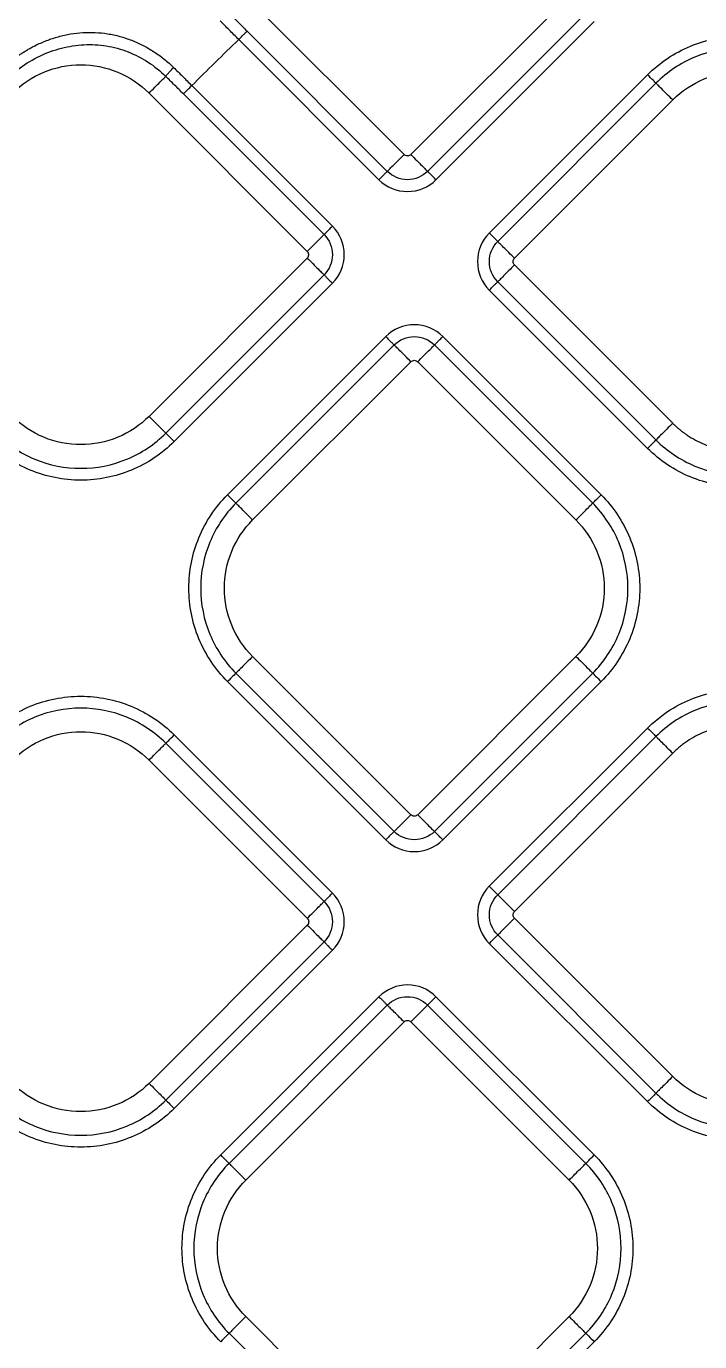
# Model space of a CAD drawing. Extents: x 525 to 613, y 487 to 635.
# Drawn here: x 560.51 to 563.32, y 551.7 to 557.17 of the extents above; entities that cross this region are included whole.
import ezdxf

# ---------------------------------------------------------------- set-up
doc = ezdxf.new("R2010")
doc.units = 0
doc.header["$MEASUREMENT"] = 0
doc.layers.add('1', color=4, linetype='Continuous')
doc.layers.add('STD TEST', color=3, linetype='Continuous')

# ---------------------------------------------------------------- blocks, each defined once
blk = doc.blocks.new('2023 VANGUARD')
at = {"layer": '1', "color": 3, "linetype": 'Continuous', "lineweight": 25}
for p, q in [((-7.5321, -35.3933), (-6.8733, -36.0522)), ((-6.1862, -35.3933), (-6.845, -36.0522)), ((-6.7753, -36.1219), (-6.1165, -35.4631)), ((-6.7404, -36.1568), (-6.0816, -35.4979)), ((-7.5615, -35.5732), (-6.9779, -36.1568)), ((-7.5266, -35.5383), (-6.943, -36.1219)), ((-5.8596, -35.7199), (-6.5184, -36.3788)), ((-5.8247, -35.7548), (-6.4835, -36.4136)), ((-7.276, -36.4549), (-7.9348, -35.796)), ((-7.2063, -36.3851), (-7.7918, -35.7996)), ((-7.1714, -36.3503), (-7.7569, -35.7648)), ((-6.4138, -36.4834), (-5.755, -35.8245)), ((-7.276, -36.4831), (-7.9348, -37.142)), ((-5.755, -37.1705), (-6.4138, -36.5116)), ((-7.8651, -37.2117), (-7.2063, -36.5529)), ((-7.8302, -37.2466), (-7.1714, -36.5877)), ((-6.5184, -36.6162), (-5.8596, -37.2751)), ((-6.4835, -36.5814), (-5.8247, -37.2402)), ((-6.9494, -36.8098), (-7.6082, -37.4686)), ((-6.9145, -36.8446), (-7.5733, -37.5034)), ((-6.088, -37.5034), (-6.7468, -36.8446)), ((-6.0531, -37.4686), (-6.7119, -36.8098)), ((-7.5036, -37.5732), (-6.8448, -36.9143)), ((-6.8165, -36.9143), (-6.1577, -37.5732)), ((-6.8448, -38.8001), (-7.5036, -38.1413)), ((-6.1577, -38.1413), (-6.8165, -38.8001)), ((-7.5733, -38.211), (-6.9145, -38.8699)), ((-6.7468, -38.8699), (-6.088, -38.211)), ((-7.6082, -38.2459), (-6.9494, -38.9047)), ((-6.7119, -38.9047), (-6.0531, -38.2459)), ((-5.8595, -38.4394), (-6.5184, -39.0983)), ((-7.1714, -39.1268), (-7.8303, -38.4679)), ((-5.8247, -38.4743), (-6.4835, -39.1331)), ((-7.2063, -39.1616), (-7.8651, -38.5028)), ((-6.4138, -39.2029), (-5.755, -38.544)), ((-7.9349, -38.5725), (-7.276, -39.2314)), ((-7.276, -39.2596), (-7.9349, -39.9185)), ((-5.755, -39.89), (-6.4138, -39.2311)), ((-6.4835, -39.3009), (-5.8247, -39.9597)), ((-7.8651, -39.9882), (-7.2063, -39.3294)), ((-7.8303, -40.0231), (-7.1714, -39.3642)), ((-6.5184, -39.3357), (-5.8595, -39.9946)), ((-6.9779, -39.5578), (-7.6367, -40.2166)), ((-6.0816, -40.2166), (-6.7404, -39.5578)), ((-6.943, -39.5926), (-7.6019, -40.2515)), ((-6.1165, -40.2515), (-6.7753, -39.5926)), ((-7.5321, -40.3212), (-6.8733, -39.6624)), ((-6.845, -39.6624), (-6.1862, -40.3212)), ((-6.8733, -41.5482), (-7.5321, -40.8893)), ((-6.1862, -40.8893), (-6.845, -41.5482)), ((-7.6019, -40.9591), (-6.943, -41.6179)), ((-6.7753, -41.6179), (-6.1165, -40.9591)), ((-6.7404, -41.6528), (-6.0816, -40.9939))]:
    blk.add_line(p, q, dxfattribs=at)
for points, knots in [([(-5.9384, -27.3057), (-5.963, -27.3148), (-6.0207, -27.3363), (-6.1197, -27.3738), (-6.2439, -27.4218), (-6.4113, -27.4881), (-6.6076, -27.5686), (-6.8992, -27.6928), (-7.257, -27.8541), (-7.6215, -28.031), (-8.0407, -28.2465), (-8.5892, -28.5487), (-9.2887, -28.9807), (-9.835, -29.3617), (-10.1493, -29.5962), (-10.2787, -29.6947), (-10.3941, -29.7842), (-10.5623, -29.9169), (-10.7689, -30.0843), (-11.0563, -30.3244), (-11.5401, -30.7459), (-12.2895, -31.4533), (-13.0099, -32.2267), (-13.5082, -32.8198), (-13.7416, -33.1095), (-13.9137, -33.3295), (-14.0826, -33.5523), (-14.218, -33.7368), (-14.3267, -33.8887), (-14.4183, -34.019), (-14.5003, -34.1383), (-14.7159, -34.4581), (-15.0234, -34.9449), (-15.3983, -35.6119), (-15.6923, -36.1933), (-15.9163, -36.6796), (-16.0806, -37.0646), (-16.193, -37.3442), (-16.2593, -37.516), (-16.2888, -37.5942), (-16.2966, -37.615)], [0, 0, 0, 0, 0.0052278, 0.0122678, 0.0211155, 0.0317652, 0.048142, 0.063412, 0.0949432, 0.1263631, 0.1441982, 0.188916, 0.2512005, 0.3080496, 0.3216178, 0.3293783, 0.3404654, 0.3507233, 0.3720885, 0.3934723, 0.4253644, 0.499962, 0.5987532, 0.6358031, 0.6543439, 0.6729001, 0.6914769, 0.7100799, 0.7185196, 0.7287156, 0.7418349, 0.7473908, 0.8056132, 0.856583, 0.8999161, 0.9354925, 0.9633056, 0.9833375, 0.9955724, 1, 1, 1, 1]), ([(-7.3241, -32.3576), (-7.3613, -32.3855), (-7.4519, -32.454), (-7.755, -32.6871), (-8.2242, -33.0686), (-8.8283, -33.6027), (-9.41, -34.1611), (-9.9684, -34.7429), (-10.5023, -35.3471), (-10.8836, -35.8165), (-11.1091, -36.1092), (-11.1776, -36.1997), (-11.2054, -36.2367), (-11.213, -36.2469)], [0.286107, 0.286107, 0.286107, 0.286107, 0.2969067, 0.3125317, 0.3750317, 0.4375317, 0.5000317, 0.5625317, 0.6250317, 0.6875317, 0.7031567, 0.7109692, 0.7139247, 0.7139247, 0.7139247, 0.7139247]), ([(-7.0163, -32.5094), (-7.4025, -32.794), (-7.7778, -33.0934), (-8.5028, -33.7177), (-8.8525, -34.0427), (-9.3593, -34.5495), (-9.5254, -34.7218), (-9.8507, -35.0722), (-10.01, -35.2503), (-10.478, -35.7937), (-10.7765, -36.168), (-11.0614, -36.5545)], [0, 0, 0, 0, 0.25, 0.25, 0.5, 0.5, 0.625, 0.625, 0.75, 0.75, 1, 1, 1, 1]), ([(-7.6016, -35.4628), (-7.5954, -35.4691), (-7.583, -35.4817), (-7.5642, -35.5006), (-7.5454, -35.5195), (-7.5329, -35.532), (-7.5266, -35.5383)], [0, 0, 0, 0, 0.249581, 0.499427, 0.749559, 1, 1, 1, 1]), ([(-7.5615, -35.5732), (-7.5681, -35.5665), (-7.5813, -35.5533), (-7.6008, -35.5336), (-7.6197, -35.5145), (-7.6321, -35.5018), (-7.6382, -35.4956)], [0, 0, 0, 0, 0.259705, 0.513028, 0.759836, 1, 1, 1, 1]), ([(-8.5775, -35.7221), (-8.5736, -35.7182), (-8.5658, -35.7103), (-8.5537, -35.699), (-8.5415, -35.688), (-8.5292, -35.6774), (-8.5166, -35.6671), (-8.5039, -35.6572), (-8.4909, -35.6478), (-8.4778, -35.6386), (-8.4646, -35.6299), (-8.4511, -35.6216), (-8.4375, -35.6136), (-8.4237, -35.606), (-8.3988, -35.5931), (-8.362, -35.5768), (-8.3123, -35.5604), (-8.2616, -35.5491), (-8.1931, -35.5413), (-8.1238, -35.5446), (-8.0562, -35.5591), (-8.0067, -35.5754), (-7.9592, -35.5969), (-7.9215, -35.6189), (-7.8927, -35.6387), (-7.8717, -35.6547), (-7.8516, -35.6717), (-7.8388, -35.6838), (-7.8325, -35.6899)], [0, 0, 0, 0, 0.019836, 0.03952, 0.059065, 0.07848, 0.097778, 0.116971, 0.136071, 0.155089, 0.174038, 0.192931, 0.21178, 0.230598, 0.249397, 0.312436, 0.374713, 0.43758, 0.499615, 0.623888, 0.68654, 0.749219, 0.811548, 0.874188, 0.905686, 0.937107, 0.968521, 1, 1, 1, 1]), ([(-7.5615, -35.5732), (-7.5577, -35.5694), (-7.5536, -35.5653), (-7.5458, -35.5574), (-7.5419, -35.5536), (-7.5354, -35.547), (-7.5326, -35.5443), (-7.5285, -35.5402), (-7.5272, -35.5389), (-7.5266, -35.5383)], [0, 0, 0, 0, 0.25, 0.25, 0.5, 0.5, 0.75, 0.75, 1, 1, 1, 1]), ([(-5.8596, -35.7199), (-5.8087, -35.6691), (-5.7477, -35.6283), (-5.6148, -35.5733), (-5.5429, -35.559), (-5.399, -35.559), (-5.3271, -35.5733), (-5.1941, -35.6283), (-5.1331, -35.6691), (-5.0823, -35.7199)], [0, 0, 0, 0, 0.25, 0.25, 0.5, 0.5, 0.75, 0.75, 1, 1, 1, 1]), ([(-8.5452, -35.7538), (-8.4992, -35.7073), (-8.447, -35.6695), (-8.3598, -35.6279), (-8.3298, -35.617), (-8.2688, -35.6012), (-8.2373, -35.5963), (-8.1746, -35.5931), (-8.1436, -35.5948), (-8.0821, -35.6047), (-8.0514, -35.6131), (-7.9643, -35.647), (-7.9106, -35.6819), (-7.8653, -35.7265)], [0, 0, 0, 0, 0.25, 0.25, 0.375, 0.375, 0.5, 0.5, 0.625, 0.625, 0.75, 0.75, 1, 1, 1, 1]), ([(-5.1171, -35.7548), (-5.1634, -35.7085), (-5.2189, -35.6714), (-5.34, -35.6213), (-5.4054, -35.6083), (-5.5364, -35.6083), (-5.6019, -35.6213), (-5.7229, -35.6714), (-5.7784, -35.7085), (-5.8247, -35.7548)], [0, 0, 0, 0, 0.25, 0.25, 0.5, 0.5, 0.75, 0.75, 1, 1, 1, 1]), ([(-8.503, -35.796), (-8.4658, -35.7588), (-8.4212, -35.7291), (-8.324, -35.6888), (-8.2715, -35.6784), (-8.1663, -35.6784), (-8.1137, -35.6888), (-8.0166, -35.7291), (-7.972, -35.7588), (-7.9348, -35.796)], [0, 0, 0, 0, 0.25, 0.25, 0.5, 0.5, 0.75, 0.75, 1, 1, 1, 1]), ([(-7.8653, -35.7265), (-7.8648, -35.7256), (-7.8637, -35.7241), (-7.86, -35.7196), (-7.8575, -35.7166), (-7.8513, -35.7097), (-7.8477, -35.7058), (-7.8401, -35.6978), (-7.8362, -35.6937), (-7.8325, -35.6899)], [0, 0, 0, 0, 0.25, 0.25, 0.5, 0.5, 0.75, 0.75, 1, 1, 1, 1]), ([(-7.8325, -35.6899), (-7.8264, -35.6959), (-7.814, -35.708), (-7.7953, -35.7265), (-7.7762, -35.7455), (-7.7634, -35.7583), (-7.7569, -35.7648)], [0, 0, 0, 0, 0.241027, 0.488115, 0.741146, 1, 1, 1, 1]), ([(-7.9348, -35.796), (-7.9267, -35.7879), (-7.9185, -35.7797), (-7.9032, -35.7644), (-7.896, -35.7572), (-7.8834, -35.7446), (-7.878, -35.7392), (-7.8698, -35.731), (-7.8668, -35.728), (-7.8653, -35.7265)], [0, 0, 0, 0, 0.25, 0.25, 0.5, 0.5, 0.75, 0.75, 1, 1, 1, 1]), ([(-7.7918, -35.7996), (-7.7979, -35.7935), (-7.8101, -35.7813), (-7.8285, -35.763), (-7.8469, -35.7447), (-7.8592, -35.7326), (-7.8653, -35.7265)], [0, 0, 0, 0, 0.250398, 0.500518, 0.750378, 1, 1, 1, 1]), ([(-5.8247, -35.7548), (-5.8261, -35.7534), (-5.8304, -35.7491), (-5.8431, -35.7365), (-5.8513, -35.7282), (-5.8596, -35.7199)], [0, 0, 0, 0, 0.5, 0.5, 1, 1, 1, 1]), ([(-5.755, -35.8245), (-5.7633, -35.8163), (-5.7715, -35.808), (-5.7871, -35.7925), (-5.7943, -35.7852), (-5.8069, -35.7726), (-5.8123, -35.7672), (-5.8205, -35.759), (-5.8233, -35.7562), (-5.8247, -35.7548)], [0, 0, 0, 0, 0.25, 0.25, 0.5, 0.5, 0.75, 0.75, 1, 1, 1, 1]), ([(-5.755, -35.8245), (-5.7178, -35.7873), (-5.6732, -35.7576), (-5.5761, -35.7173), (-5.5235, -35.7069), (-5.4183, -35.7069), (-5.3658, -35.7173), (-5.2686, -35.7576), (-5.224, -35.7873), (-5.1869, -35.8245)], [0, 0, 0, 0, 0.25, 0.25, 0.5, 0.5, 0.75, 0.75, 1, 1, 1, 1]), ([(-7.7918, -35.7996), (-7.7911, -35.799), (-7.7898, -35.7977), (-7.7858, -35.7937), (-7.783, -35.7909), (-7.7764, -35.7843), (-7.7726, -35.7805), (-7.7647, -35.7726), (-7.7607, -35.7686), (-7.7569, -35.7648)], [0, 0, 0, 0, 0.25, 0.25, 0.5, 0.5, 0.75, 0.75, 1, 1, 1, 1]), ([(-6.943, -36.1219), (-6.9416, -36.1205), (-6.9388, -36.1177), (-6.9306, -36.1095), (-6.9253, -36.1041), (-6.9126, -36.0915), (-6.9054, -36.0842), (-6.8898, -36.0687), (-6.8816, -36.0604), (-6.8733, -36.0522)], [0, 0, 0, 0, 0.25, 0.25, 0.5, 0.5, 0.75, 0.75, 1, 1, 1, 1]), ([(-6.845, -36.0522), (-6.8487, -36.0559), (-6.8539, -36.058), (-6.8644, -36.058), (-6.8696, -36.0559), (-6.8733, -36.0522)], [0, 0, 0, 0, 0.5, 0.5, 1, 1, 1, 1]), ([(-6.845, -36.0522), (-6.8368, -36.0604), (-6.8285, -36.0687), (-6.813, -36.0842), (-6.8057, -36.0915), (-6.7931, -36.1041), (-6.7877, -36.1095), (-6.7795, -36.1177), (-6.7767, -36.1205), (-6.7753, -36.1219)], [0, 0, 0, 0, 0.25, 0.25, 0.5, 0.5, 0.75, 0.75, 1, 1, 1, 1]), ([(-6.943, -36.1219), (-6.9437, -36.1225), (-6.945, -36.1238), (-6.949, -36.1279), (-6.9518, -36.1306), (-6.9584, -36.1372), (-6.9622, -36.141), (-6.97, -36.1489), (-6.9741, -36.1529), (-6.9779, -36.1568)], [0, 0, 0, 0, 0.25, 0.25, 0.5, 0.5, 0.75, 0.75, 1, 1, 1, 1]), ([(-6.7753, -36.1219), (-6.7973, -36.1439), (-6.8279, -36.1566), (-6.8905, -36.1566), (-6.9209, -36.144), (-6.943, -36.1219)], [0, 0, 0, 0, 0.5, 0.5, 1, 1, 1, 1]), ([(-6.7404, -36.1568), (-6.7442, -36.1529), (-6.7483, -36.1489), (-6.7562, -36.141), (-6.76, -36.1372), (-6.7666, -36.1306), (-6.7693, -36.1279), (-6.7734, -36.1238), (-6.7747, -36.1225), (-6.7753, -36.1219)], [0, 0, 0, 0, 0.25, 0.25, 0.5, 0.5, 0.75, 0.75, 1, 1, 1, 1]), ([(-6.9779, -36.1568), (-6.9465, -36.1881), (-6.9036, -36.2059), (-6.8149, -36.2059), (-6.7715, -36.1879), (-6.7404, -36.1568)], [0, 0, 0, 0, 0.5, 0.5, 1, 1, 1, 1]), ([(-7.1714, -36.3503), (-7.1752, -36.3541), (-7.1793, -36.3581), (-7.1871, -36.366), (-7.1909, -36.3698), (-7.1975, -36.3764), (-7.2003, -36.3792), (-7.2043, -36.3832), (-7.2056, -36.3845), (-7.2063, -36.3851)], [0, 0, 0, 0, 0.25, 0.25, 0.5, 0.5, 0.75, 0.75, 1, 1, 1, 1]), ([(-7.1714, -36.5877), (-7.14, -36.5564), (-7.1222, -36.5134), (-7.1222, -36.4247), (-7.1403, -36.3814), (-7.1714, -36.3503)], [0, 0, 0, 0, 0.5, 0.5, 1, 1, 1, 1]), ([(-7.276, -36.4549), (-7.2677, -36.4466), (-7.2595, -36.4383), (-7.2439, -36.4228), (-7.2367, -36.4155), (-7.224, -36.4029), (-7.2187, -36.3975), (-7.2105, -36.3893), (-7.2076, -36.3865), (-7.2063, -36.3851)], [0, 0, 0, 0, 0.25, 0.25, 0.5, 0.5, 0.75, 0.75, 1, 1, 1, 1]), ([(-7.2063, -36.3851), (-7.1843, -36.4071), (-7.1715, -36.4377), (-7.1715, -36.5004), (-7.1841, -36.5307), (-7.2063, -36.5529)], [0, 0, 0, 0, 0.5, 0.5, 1, 1, 1, 1]), ([(-6.5184, -36.3788), (-6.5498, -36.4101), (-6.5676, -36.4531), (-6.5676, -36.5418), (-6.5495, -36.5851), (-6.5184, -36.6162)], [0, 0, 0, 0, 0.5, 0.5, 1, 1, 1, 1]), ([(-6.4835, -36.4136), (-6.4842, -36.413), (-6.4855, -36.4117), (-6.4895, -36.4077), (-6.4923, -36.4049), (-6.4989, -36.3983), (-6.5027, -36.3945), (-6.5106, -36.3866), (-6.5146, -36.3826), (-6.5184, -36.3788)], [0, 0, 0, 0, 0.25, 0.25, 0.5, 0.5, 0.75, 0.75, 1, 1, 1, 1]), ([(-6.4835, -36.5814), (-6.5055, -36.5594), (-6.5183, -36.5288), (-6.5183, -36.4661), (-6.5057, -36.4358), (-6.4835, -36.4136)], [0, 0, 0, 0, 0.5, 0.5, 1, 1, 1, 1]), ([(-6.4138, -36.4834), (-6.4212, -36.476), (-6.4291, -36.4681), (-6.4447, -36.4525), (-6.4523, -36.4449), (-6.4656, -36.4316), (-6.4712, -36.426), (-6.4795, -36.4176), (-6.4822, -36.4149), (-6.4835, -36.4136)], [0, 0, 0, 0, 0.25, 0.25, 0.5, 0.5, 0.75, 0.75, 1, 1, 1, 1]), ([(-7.276, -36.4831), (-7.2754, -36.4825), (-7.2742, -36.4812), (-7.2728, -36.479), (-7.2714, -36.4763), (-7.2704, -36.4729), (-7.27, -36.469), (-7.2704, -36.4651), (-7.2715, -36.4613), (-7.2734, -36.4578), (-7.2751, -36.4558), (-7.276, -36.4549)], [0, 0, 0, 0, 0.083478, 0.166388, 0.250171, 0.374789, 0.500105, 0.62472, 0.750039, 0.874841, 1, 1, 1, 1]), ([(-7.276, -36.4831), (-7.2686, -36.4905), (-7.2607, -36.4984), (-7.2451, -36.514), (-7.2375, -36.5216), (-7.2242, -36.5349), (-7.2186, -36.5405), (-7.2103, -36.5489), (-7.2076, -36.5516), (-7.2063, -36.5529)], [0, 0, 0, 0, 0.25, 0.25, 0.5, 0.5, 0.75, 0.75, 1, 1, 1, 1]), ([(-6.4138, -36.5116), (-6.4221, -36.5199), (-6.4304, -36.5282), (-6.4459, -36.5437), (-6.4532, -36.551), (-6.4658, -36.5636), (-6.4712, -36.569), (-6.4793, -36.5772), (-6.4822, -36.58), (-6.4835, -36.5814)], [0, 0, 0, 0, 0.25, 0.25, 0.5, 0.5, 0.75, 0.75, 1, 1, 1, 1]), ([(-6.4138, -36.5116), (-6.4175, -36.5079), (-6.4197, -36.5027), (-6.4197, -36.4923), (-6.4175, -36.4871), (-6.4138, -36.4834)], [0, 0, 0, 0, 0.5, 0.5, 1, 1, 1, 1]), ([(-7.2063, -36.5529), (-7.2056, -36.5535), (-7.2043, -36.5548), (-7.2003, -36.5588), (-7.1975, -36.5616), (-7.1909, -36.5682), (-7.1871, -36.572), (-7.1793, -36.5799), (-7.1752, -36.5839), (-7.1714, -36.5877)], [0, 0, 0, 0, 0.25, 0.25, 0.5, 0.5, 0.75, 0.75, 1, 1, 1, 1]), ([(-6.5184, -36.6162), (-6.5146, -36.6124), (-6.5106, -36.6084), (-6.5027, -36.6005), (-6.4989, -36.5967), (-6.4923, -36.5901), (-6.4895, -36.5874), (-6.4855, -36.5833), (-6.4842, -36.582), (-6.4835, -36.5814)], [0, 0, 0, 0, 0.25, 0.25, 0.5, 0.5, 0.75, 0.75, 1, 1, 1, 1]), ([(-6.7119, -36.8098), (-6.7433, -36.7784), (-6.7863, -36.7606), (-6.8749, -36.7606), (-6.9183, -36.7786), (-6.9494, -36.8098)], [0, 0, 0, 0, 0.5, 0.5, 1, 1, 1, 1]), ([(-6.9494, -36.8098), (-6.9456, -36.8136), (-6.9415, -36.8176), (-6.9337, -36.8255), (-6.9298, -36.8293), (-6.9233, -36.8359), (-6.9205, -36.8386), (-6.9164, -36.8427), (-6.9151, -36.844), (-6.9145, -36.8446)], [0, 0, 0, 0, 0.25, 0.25, 0.5, 0.5, 0.75, 0.75, 1, 1, 1, 1]), ([(-6.9145, -36.8446), (-6.8925, -36.8226), (-6.8619, -36.8099), (-6.7993, -36.8099), (-6.7689, -36.8225), (-6.7468, -36.8446)], [0, 0, 0, 0, 0.5, 0.5, 1, 1, 1, 1]), ([(-6.8448, -36.9143), (-6.8531, -36.9061), (-6.8613, -36.8978), (-6.8769, -36.8823), (-6.8841, -36.875), (-6.8968, -36.8624), (-6.9021, -36.857), (-6.9103, -36.8488), (-6.9131, -36.846), (-6.9145, -36.8446)], [0, 0, 0, 0, 0.25, 0.25, 0.5, 0.5, 0.75, 0.75, 1, 1, 1, 1]), ([(-6.8165, -36.9143), (-6.8091, -36.9069), (-6.8012, -36.899), (-6.7857, -36.8835), (-6.7781, -36.8759), (-6.7648, -36.8626), (-6.7591, -36.8569), (-6.7508, -36.8486), (-6.7481, -36.8459), (-6.7468, -36.8446)], [0, 0, 0, 0, 0.25, 0.25, 0.5, 0.5, 0.75, 0.75, 1, 1, 1, 1]), ([(-6.7468, -36.8446), (-6.7462, -36.844), (-6.7449, -36.8427), (-6.7408, -36.8386), (-6.738, -36.8359), (-6.7315, -36.8293), (-6.7276, -36.8255), (-6.7198, -36.8176), (-6.7157, -36.8136), (-6.7119, -36.8098)], [0, 0, 0, 0, 0.25, 0.25, 0.5, 0.5, 0.75, 0.75, 1, 1, 1, 1]), ([(-6.8448, -36.9143), (-6.8411, -36.9106), (-6.8359, -36.9085), (-6.8254, -36.9085), (-6.8202, -36.9106), (-6.8165, -36.9143)], [0, 0, 0, 0, 0.5, 0.5, 1, 1, 1, 1]), ([(-7.9348, -37.142), (-7.972, -37.1792), (-8.0166, -37.2089), (-8.1137, -37.2492), (-8.1663, -37.2596), (-8.2715, -37.2596), (-8.324, -37.2492), (-8.4212, -37.2089), (-8.4658, -37.1792), (-8.503, -37.142)], [0, 0, 0, 0, 0.25, 0.25, 0.5, 0.5, 0.75, 0.75, 1, 1, 1, 1]), ([(-7.9348, -37.142), (-7.9266, -37.1502), (-7.9183, -37.1585), (-7.9028, -37.174), (-7.8955, -37.1813), (-7.8829, -37.1939), (-7.8775, -37.1993), (-7.8693, -37.2075), (-7.8665, -37.2103), (-7.8651, -37.2117)], [0, 0, 0, 0, 0.25, 0.25, 0.5, 0.5, 0.75, 0.75, 1, 1, 1, 1]), ([(-5.755, -37.1705), (-5.7633, -37.1788), (-5.7715, -37.187), (-5.7871, -37.2025), (-5.7943, -37.2098), (-5.8069, -37.2224), (-5.8123, -37.2278), (-5.8205, -37.236), (-5.8233, -37.2388), (-5.8247, -37.2402)], [0, 0, 0, 0, 0.25, 0.25, 0.5, 0.5, 0.75, 0.75, 1, 1, 1, 1]), ([(-5.755, -37.1705), (-5.7519, -37.1736), (-5.7456, -37.1797), (-5.7358, -37.1885), (-5.7258, -37.197), (-5.7155, -37.2052), (-5.705, -37.213), (-5.687, -37.2255), (-5.6606, -37.2413), (-5.6249, -37.2582), (-5.5877, -37.2715), (-5.5367, -37.2842), (-5.4709, -37.2907), (-5.4052, -37.2842), (-5.3541, -37.2715), (-5.3169, -37.2582), (-5.2812, -37.2413), (-5.253, -37.2244), (-5.2315, -37.2092), (-5.216, -37.1971), (-5.201, -37.1842), (-5.1916, -37.1751), (-5.1869, -37.1705)], [0, 0, 0, 0, 0.020878, 0.041713, 0.062527, 0.083344, 0.104185, 0.125072, 0.187569, 0.2501, 0.312596, 0.375127, 0.500003, 0.62488, 0.687376, 0.749907, 0.812404, 0.874935, 0.906232, 0.937459, 0.968689, 1, 1, 1, 1]), ([(-8.5727, -37.2117), (-8.5264, -37.258), (-8.4709, -37.2951), (-8.3499, -37.3452), (-8.2844, -37.3582), (-8.1534, -37.3582), (-8.0879, -37.3452), (-7.9669, -37.2951), (-7.9114, -37.258), (-7.8651, -37.2117)], [0, 0, 0, 0, 0.25, 0.25, 0.5, 0.5, 0.75, 0.75, 1, 1, 1, 1]), ([(-7.8651, -37.2117), (-7.8637, -37.2131), (-7.8594, -37.2174), (-7.8467, -37.23), (-7.8385, -37.2383), (-7.8302, -37.2466)], [0, 0, 0, 0, 0.5, 0.5, 1, 1, 1, 1]), ([(-7.8302, -37.2466), (-7.8811, -37.2974), (-7.9421, -37.3382), (-8.075, -37.3932), (-8.1469, -37.4075), (-8.2908, -37.4075), (-8.3628, -37.3932), (-8.4957, -37.3382), (-8.5567, -37.2974), (-8.6075, -37.2466)], [0, 0, 0, 0, 0.25, 0.25, 0.5, 0.5, 0.75, 0.75, 1, 1, 1, 1]), ([(-5.8247, -37.2402), (-5.8261, -37.2416), (-5.8304, -37.2459), (-5.8431, -37.2586), (-5.8513, -37.2668), (-5.8596, -37.2751)], [0, 0, 0, 0, 0.5, 0.5, 1, 1, 1, 1]), ([(-5.0823, -37.2751), (-5.1331, -37.3259), (-5.1941, -37.3667), (-5.3271, -37.4217), (-5.399, -37.436), (-5.5429, -37.436), (-5.6148, -37.4217), (-5.7477, -37.3667), (-5.8087, -37.3259), (-5.8596, -37.2751)], [0, 0, 0, 0, 0.25, 0.25, 0.5, 0.5, 0.75, 0.75, 1, 1, 1, 1]), ([(-5.8247, -37.2402), (-5.7784, -37.2865), (-5.7229, -37.3236), (-5.6019, -37.3737), (-5.5364, -37.3867), (-5.4054, -37.3867), (-5.34, -37.3737), (-5.2189, -37.3236), (-5.1634, -37.2865), (-5.1171, -37.2402)], [0, 0, 0, 0, 0.25, 0.25, 0.5, 0.5, 0.75, 0.75, 1, 1, 1, 1]), ([(-7.6082, -38.2459), (-7.6591, -38.195), (-7.6998, -38.134), (-7.7549, -38.0011), (-7.7692, -37.9292), (-7.7692, -37.7853), (-7.7549, -37.7134), (-7.6998, -37.5804), (-7.6591, -37.5195), (-7.6082, -37.4686)], [0, 0, 0, 0, 0.25, 0.25, 0.5, 0.5, 0.75, 0.75, 1, 1, 1, 1]), ([(-7.5733, -37.5034), (-7.6197, -37.5498), (-7.6567, -37.6053), (-7.7069, -37.7263), (-7.7199, -37.7917), (-7.7199, -37.9227), (-7.7069, -37.9882), (-7.6567, -38.1092), (-7.6197, -38.1647), (-7.5733, -38.211)], [0, 0, 0, 0, 0.25, 0.25, 0.5, 0.5, 0.75, 0.75, 1, 1, 1, 1]), ([(-7.5733, -37.5034), (-7.5747, -37.5021), (-7.5791, -37.4977), (-7.5917, -37.4851), (-7.5999, -37.4769), (-7.6082, -37.4686)], [0, 0, 0, 0, 0.5, 0.5, 1, 1, 1, 1]), ([(-7.5036, -37.5732), (-7.5119, -37.5649), (-7.5202, -37.5566), (-7.5357, -37.5411), (-7.543, -37.5338), (-7.5556, -37.5212), (-7.561, -37.5158), (-7.5691, -37.5076), (-7.572, -37.5048), (-7.5733, -37.5034)], [0, 0, 0, 0, 0.25, 0.25, 0.5, 0.5, 0.75, 0.75, 1, 1, 1, 1]), ([(-6.1577, -37.5732), (-6.1494, -37.5649), (-6.1411, -37.5566), (-6.1256, -37.5411), (-6.1183, -37.5338), (-6.1057, -37.5212), (-6.1003, -37.5158), (-6.0922, -37.5076), (-6.0893, -37.5048), (-6.088, -37.5034)], [0, 0, 0, 0, 0.25, 0.25, 0.5, 0.5, 0.75, 0.75, 1, 1, 1, 1]), ([(-6.088, -37.5034), (-6.0866, -37.5021), (-6.0822, -37.4977), (-6.0696, -37.4851), (-6.0614, -37.4769), (-6.0531, -37.4686)], [0, 0, 0, 0, 0.5, 0.5, 1, 1, 1, 1]), ([(-6.088, -38.211), (-6.0416, -38.1647), (-6.0046, -38.1092), (-5.9544, -37.9882), (-5.9414, -37.9227), (-5.9414, -37.7917), (-5.9544, -37.7263), (-6.0046, -37.6053), (-6.0416, -37.5498), (-6.088, -37.5034)], [0, 0, 0, 0, 0.25, 0.25, 0.5, 0.5, 0.75, 0.75, 1, 1, 1, 1]), ([(-6.0531, -37.4686), (-6.0022, -37.5195), (-5.9615, -37.5804), (-5.9064, -37.7134), (-5.8921, -37.7853), (-5.8921, -37.9292), (-5.9064, -38.0011), (-5.9615, -38.134), (-6.0022, -38.195), (-6.0531, -38.2459)], [0, 0, 0, 0, 0.25, 0.25, 0.5, 0.5, 0.75, 0.75, 1, 1, 1, 1]), ([(-7.5036, -38.1413), (-7.5408, -38.1041), (-7.5706, -38.0596), (-7.6108, -37.9624), (-7.6213, -37.9098), (-7.6213, -37.8046), (-7.6108, -37.7521), (-7.5706, -37.6549), (-7.5408, -37.6104), (-7.5036, -37.5732)], [0, 0, 0, 0, 0.25, 0.25, 0.5, 0.5, 0.75, 0.75, 1, 1, 1, 1]), ([(-6.1577, -37.5732), (-6.1205, -37.6104), (-6.0907, -37.6549), (-6.0505, -37.7521), (-6.04, -37.8046), (-6.04, -37.9098), (-6.0505, -37.9624), (-6.0907, -38.0596), (-6.1205, -38.1041), (-6.1577, -38.1413)], [0, 0, 0, 0, 0.25, 0.25, 0.5, 0.5, 0.75, 0.75, 1, 1, 1, 1]), ([(-7.5036, -38.1413), (-7.5119, -38.1496), (-7.5202, -38.1578), (-7.5357, -38.1734), (-7.543, -38.1806), (-7.5556, -38.1933), (-7.561, -38.1986), (-7.5691, -38.2068), (-7.572, -38.2096), (-7.5733, -38.211)], [0, 0, 0, 0, 0.25, 0.25, 0.5, 0.5, 0.75, 0.75, 1, 1, 1, 1]), ([(-6.1577, -38.1413), (-6.1494, -38.1496), (-6.1411, -38.1578), (-6.1256, -38.1734), (-6.1183, -38.1806), (-6.1057, -38.1933), (-6.1003, -38.1986), (-6.0922, -38.2068), (-6.0893, -38.2096), (-6.088, -38.211)], [0, 0, 0, 0, 0.25, 0.25, 0.5, 0.5, 0.75, 0.75, 1, 1, 1, 1]), ([(-7.5733, -38.211), (-7.5747, -38.2124), (-7.5791, -38.2167), (-7.5917, -38.2294), (-7.5999, -38.2376), (-7.6082, -38.2459)], [0, 0, 0, 0, 0.5, 0.5, 1, 1, 1, 1]), ([(-6.088, -38.211), (-6.0866, -38.2124), (-6.0822, -38.2167), (-6.0696, -38.2294), (-6.0614, -38.2376), (-6.0531, -38.2459)], [0, 0, 0, 0, 0.5, 0.5, 1, 1, 1, 1]), ([(-8.6076, -38.4679), (-8.5567, -38.4171), (-8.4957, -38.3763), (-8.3628, -38.3213), (-8.2909, -38.307), (-8.147, -38.307), (-8.0751, -38.3213), (-7.9421, -38.3763), (-7.8811, -38.4171), (-7.8303, -38.4679)], [0, 0, 0, 0, 0.25, 0.25, 0.5, 0.5, 0.75, 0.75, 1, 1, 1, 1]), ([(-5.8595, -38.4394), (-5.8087, -38.3886), (-5.7477, -38.3478), (-5.6148, -38.2928), (-5.5428, -38.2785), (-5.3989, -38.2785), (-5.327, -38.2928), (-5.1941, -38.3478), (-5.1331, -38.3886), (-5.0822, -38.4394)], [0, 0, 0, 0, 0.25, 0.25, 0.5, 0.5, 0.75, 0.75, 1, 1, 1, 1]), ([(-5.1171, -38.4743), (-5.1634, -38.428), (-5.2189, -38.3909), (-5.3399, -38.3408), (-5.4054, -38.3278), (-5.5364, -38.3278), (-5.6019, -38.3408), (-5.7229, -38.3909), (-5.7784, -38.428), (-5.8247, -38.4743)], [0, 0, 0, 0, 0.25, 0.25, 0.5, 0.5, 0.75, 0.75, 1, 1, 1, 1]), ([(-7.8651, -38.5028), (-7.9114, -38.4565), (-7.9669, -38.4194), (-8.088, -38.3693), (-8.1534, -38.3563), (-8.2844, -38.3563), (-8.3499, -38.3693), (-8.4709, -38.4194), (-8.5264, -38.4565), (-8.5727, -38.5028)], [0, 0, 0, 0, 0.25, 0.25, 0.5, 0.5, 0.75, 0.75, 1, 1, 1, 1]), ([(-5.8595, -38.4394), (-5.8513, -38.4477), (-5.843, -38.4559), (-5.8304, -38.4686), (-5.8261, -38.4729), (-5.8247, -38.4743)], [0, 0, 0, 0, 0.5, 0.5, 1, 1, 1, 1]), ([(-5.1868, -38.544), (-5.19, -38.5409), (-5.1962, -38.5348), (-5.206, -38.526), (-5.216, -38.5175), (-5.2263, -38.5093), (-5.2368, -38.5015), (-5.2549, -38.489), (-5.2812, -38.4732), (-5.3169, -38.4563), (-5.3541, -38.443), (-5.4051, -38.4303), (-5.4709, -38.4238), (-5.5367, -38.4303), (-5.5877, -38.443), (-5.6249, -38.4563), (-5.6606, -38.4732), (-5.6888, -38.4901), (-5.7103, -38.5053), (-5.7258, -38.5174), (-5.7408, -38.5303), (-5.7502, -38.5394), (-5.755, -38.544)], [0, 0, 0, 0, 0.020878, 0.041713, 0.062527, 0.083344, 0.104185, 0.125072, 0.187569, 0.2501, 0.312596, 0.375127, 0.500003, 0.62488, 0.687376, 0.749907, 0.812404, 0.874935, 0.906232, 0.937459, 0.968689, 1, 1, 1, 1]), ([(-8.503, -38.5725), (-8.4658, -38.5353), (-8.4212, -38.5056), (-8.3241, -38.4653), (-8.2715, -38.4549), (-8.1663, -38.4549), (-8.1138, -38.4653), (-8.0166, -38.5056), (-7.972, -38.5353), (-7.9349, -38.5725)], [0, 0, 0, 0, 0.25, 0.25, 0.5, 0.5, 0.75, 0.75, 1, 1, 1, 1]), ([(-7.8651, -38.5028), (-7.8638, -38.5014), (-7.8594, -38.4971), (-7.8468, -38.4845), (-7.8385, -38.4762), (-7.8303, -38.4679)], [0, 0, 0, 0, 0.5, 0.5, 1, 1, 1, 1]), ([(-5.8247, -38.4743), (-5.8233, -38.4757), (-5.8205, -38.4785), (-5.8123, -38.4867), (-5.8069, -38.4921), (-5.7943, -38.5047), (-5.787, -38.512), (-5.7715, -38.5275), (-5.7632, -38.5358), (-5.755, -38.544)], [0, 0, 0, 0, 0.25, 0.25, 0.5, 0.5, 0.75, 0.75, 1, 1, 1, 1]), ([(-7.9349, -38.5725), (-7.9266, -38.5643), (-7.9183, -38.556), (-7.9028, -38.5405), (-7.8955, -38.5332), (-7.8829, -38.5206), (-7.8775, -38.5152), (-7.8693, -38.507), (-7.8665, -38.5042), (-7.8651, -38.5028)], [0, 0, 0, 0, 0.25, 0.25, 0.5, 0.5, 0.75, 0.75, 1, 1, 1, 1]), ([(-6.9145, -38.8699), (-6.9131, -38.8685), (-6.9103, -38.8657), (-6.9021, -38.8575), (-6.8968, -38.8521), (-6.8841, -38.8395), (-6.8769, -38.8322), (-6.8613, -38.8167), (-6.8531, -38.8084), (-6.8448, -38.8001)], [0, 0, 0, 0, 0.25, 0.25, 0.5, 0.5, 0.75, 0.75, 1, 1, 1, 1]), ([(-6.8165, -38.8001), (-6.8202, -38.8039), (-6.8254, -38.806), (-6.8359, -38.806), (-6.8411, -38.8039), (-6.8448, -38.8001)], [0, 0, 0, 0, 0.5, 0.5, 1, 1, 1, 1]), ([(-6.8165, -38.8001), (-6.8082, -38.8084), (-6.8, -38.8167), (-6.7844, -38.8322), (-6.7772, -38.8395), (-6.7646, -38.8521), (-6.7592, -38.8575), (-6.751, -38.8657), (-6.7482, -38.8685), (-6.7468, -38.8699)], [0, 0, 0, 0, 0.25, 0.25, 0.5, 0.5, 0.75, 0.75, 1, 1, 1, 1]), ([(-6.9145, -38.8699), (-6.9151, -38.8705), (-6.9164, -38.8718), (-6.9205, -38.8758), (-6.9233, -38.8786), (-6.9298, -38.8852), (-6.9337, -38.889), (-6.9415, -38.8969), (-6.9456, -38.9009), (-6.9494, -38.9047)], [0, 0, 0, 0, 0.25, 0.25, 0.5, 0.5, 0.75, 0.75, 1, 1, 1, 1]), ([(-6.7468, -38.8699), (-6.7688, -38.8918), (-6.7994, -38.9046), (-6.862, -38.9046), (-6.8924, -38.892), (-6.9145, -38.8699)], [0, 0, 0, 0, 0.5, 0.5, 1, 1, 1, 1]), ([(-6.7119, -38.9047), (-6.7157, -38.9009), (-6.7198, -38.8969), (-6.7276, -38.889), (-6.7315, -38.8852), (-6.738, -38.8786), (-6.7408, -38.8758), (-6.7449, -38.8718), (-6.7462, -38.8705), (-6.7468, -38.8699)], [0, 0, 0, 0, 0.25, 0.25, 0.5, 0.5, 0.75, 0.75, 1, 1, 1, 1]), ([(-6.9494, -38.9047), (-6.918, -38.9361), (-6.8751, -38.9539), (-6.7864, -38.9539), (-6.743, -38.9358), (-6.7119, -38.9047)], [0, 0, 0, 0, 0.5, 0.5, 1, 1, 1, 1]), ([(-7.1714, -39.1268), (-7.1752, -39.1306), (-7.1793, -39.1346), (-7.1872, -39.1425), (-7.191, -39.1463), (-7.1976, -39.1529), (-7.2003, -39.1557), (-7.2044, -39.1597), (-7.2057, -39.161), (-7.2063, -39.1616)], [0, 0, 0, 0, 0.25, 0.25, 0.5, 0.5, 0.75, 0.75, 1, 1, 1, 1]), ([(-7.1714, -39.3642), (-7.1401, -39.3329), (-7.1223, -39.2899), (-7.1222, -39.2012), (-7.1403, -39.1579), (-7.1714, -39.1268)], [0, 0, 0, 0, 0.5, 0.5, 1, 1, 1, 1]), ([(-6.5184, -39.0983), (-6.5497, -39.1296), (-6.5675, -39.1726), (-6.5676, -39.2613), (-6.5495, -39.3046), (-6.5184, -39.3357)], [0, 0, 0, 0, 0.5, 0.5, 1, 1, 1, 1]), ([(-6.4835, -39.1331), (-6.4841, -39.1325), (-6.4854, -39.1312), (-6.4895, -39.1272), (-6.4923, -39.1244), (-6.4988, -39.1178), (-6.5027, -39.114), (-6.5105, -39.1061), (-6.5146, -39.1021), (-6.5184, -39.0983)], [0, 0, 0, 0, 0.25, 0.25, 0.5, 0.5, 0.75, 0.75, 1, 1, 1, 1]), ([(-6.4835, -39.3009), (-6.5055, -39.2789), (-6.5183, -39.2483), (-6.5182, -39.1856), (-6.5057, -39.1553), (-6.4835, -39.1331)], [0, 0, 0, 0, 0.5, 0.5, 1, 1, 1, 1]), ([(-6.4138, -39.2029), (-6.4212, -39.1955), (-6.4291, -39.1875), (-6.4446, -39.172), (-6.4522, -39.1644), (-6.4655, -39.1511), (-6.4712, -39.1455), (-6.4795, -39.1371), (-6.4822, -39.1344), (-6.4835, -39.1331)], [0, 0, 0, 0, 0.25, 0.25, 0.5, 0.5, 0.75, 0.75, 1, 1, 1, 1]), ([(-7.276, -39.2314), (-7.2678, -39.2231), (-7.2595, -39.2148), (-7.244, -39.1993), (-7.2367, -39.192), (-7.2241, -39.1794), (-7.2187, -39.174), (-7.2105, -39.1658), (-7.2077, -39.163), (-7.2063, -39.1616)], [0, 0, 0, 0, 0.25, 0.25, 0.5, 0.5, 0.75, 0.75, 1, 1, 1, 1]), ([(-7.2063, -39.1616), (-7.1843, -39.1836), (-7.1716, -39.2142), (-7.1716, -39.2769), (-7.1841, -39.3072), (-7.2063, -39.3294)], [0, 0, 0, 0, 0.5, 0.5, 1, 1, 1, 1]), ([(-6.4138, -39.2311), (-6.4175, -39.2274), (-6.4197, -39.2222), (-6.4197, -39.2118), (-6.4175, -39.2066), (-6.4138, -39.2029)], [0, 0, 0, 0, 0.5, 0.5, 1, 1, 1, 1]), ([(-7.276, -39.2314), (-7.2723, -39.2351), (-7.2702, -39.2403), (-7.2702, -39.2507), (-7.2723, -39.2559), (-7.276, -39.2596)], [0, 0, 0, 0, 0.5, 0.5, 1, 1, 1, 1]), ([(-7.276, -39.2596), (-7.2686, -39.267), (-7.2607, -39.275), (-7.2452, -39.2905), (-7.2376, -39.2981), (-7.2243, -39.3114), (-7.2186, -39.317), (-7.2103, -39.3254), (-7.2076, -39.3281), (-7.2063, -39.3294)], [0, 0, 0, 0, 0.25, 0.25, 0.5, 0.5, 0.75, 0.75, 1, 1, 1, 1]), ([(-6.4138, -39.2311), (-6.4221, -39.2394), (-6.4303, -39.2477), (-6.4459, -39.2632), (-6.4531, -39.2705), (-6.4658, -39.2831), (-6.4711, -39.2885), (-6.4793, -39.2967), (-6.4821, -39.2995), (-6.4835, -39.3009)], [0, 0, 0, 0, 0.25, 0.25, 0.5, 0.5, 0.75, 0.75, 1, 1, 1, 1]), ([(-6.5184, -39.3357), (-6.5146, -39.3319), (-6.5105, -39.3279), (-6.5027, -39.32), (-6.4988, -39.3162), (-6.4923, -39.3096), (-6.4895, -39.3068), (-6.4854, -39.3028), (-6.4841, -39.3015), (-6.4835, -39.3009)], [0, 0, 0, 0, 0.25, 0.25, 0.5, 0.5, 0.75, 0.75, 1, 1, 1, 1]), ([(-7.2063, -39.3294), (-7.2057, -39.33), (-7.2044, -39.3313), (-7.2003, -39.3354), (-7.1976, -39.3381), (-7.191, -39.3447), (-7.1872, -39.3485), (-7.1793, -39.3564), (-7.1752, -39.3604), (-7.1714, -39.3642)], [0, 0, 0, 0, 0.25, 0.25, 0.5, 0.5, 0.75, 0.75, 1, 1, 1, 1]), ([(-6.7404, -39.5578), (-6.7718, -39.5264), (-6.8148, -39.5086), (-6.9034, -39.5086), (-6.9468, -39.5267), (-6.9779, -39.5578)], [0, 0, 0, 0, 0.5, 0.5, 1, 1, 1, 1]), ([(-6.9779, -39.5578), (-6.9741, -39.5616), (-6.97, -39.5656), (-6.9622, -39.5735), (-6.9584, -39.5773), (-6.9518, -39.5839), (-6.949, -39.5867), (-6.945, -39.5907), (-6.9437, -39.592), (-6.943, -39.5926)], [0, 0, 0, 0, 0.25, 0.25, 0.5, 0.5, 0.75, 0.75, 1, 1, 1, 1]), ([(-6.943, -39.5926), (-6.9211, -39.5707), (-6.8904, -39.5579), (-6.8278, -39.5579), (-6.7975, -39.5705), (-6.7753, -39.5926)], [0, 0, 0, 0, 0.5, 0.5, 1, 1, 1, 1]), ([(-6.7753, -39.5926), (-6.7747, -39.592), (-6.7734, -39.5907), (-6.7693, -39.5867), (-6.7666, -39.5839), (-6.76, -39.5773), (-6.7562, -39.5735), (-6.7483, -39.5656), (-6.7442, -39.5616), (-6.7404, -39.5578)], [0, 0, 0, 0, 0.25, 0.25, 0.5, 0.5, 0.75, 0.75, 1, 1, 1, 1]), ([(-6.8733, -39.6624), (-6.8816, -39.6541), (-6.8898, -39.6458), (-6.9054, -39.6303), (-6.9126, -39.623), (-6.9253, -39.6104), (-6.9306, -39.605), (-6.9388, -39.5968), (-6.9416, -39.594), (-6.943, -39.5926)], [0, 0, 0, 0, 0.25, 0.25, 0.5, 0.5, 0.75, 0.75, 1, 1, 1, 1]), ([(-6.845, -39.6624), (-6.8376, -39.655), (-6.8297, -39.6471), (-6.8142, -39.6315), (-6.8066, -39.6239), (-6.7933, -39.6106), (-6.7876, -39.605), (-6.7793, -39.5966), (-6.7766, -39.5939), (-6.7753, -39.5926)], [0, 0, 0, 0, 0.25, 0.25, 0.5, 0.5, 0.75, 0.75, 1, 1, 1, 1]), ([(-6.8733, -39.6624), (-6.8696, -39.6587), (-6.8644, -39.6565), (-6.8539, -39.6565), (-6.8487, -39.6587), (-6.845, -39.6624)], [0, 0, 0, 0, 0.5, 0.5, 1, 1, 1, 1]), ([(-7.9349, -39.9185), (-7.972, -39.9557), (-8.0166, -39.9854), (-8.1138, -40.0257), (-8.1663, -40.0361), (-8.2715, -40.0361), (-8.3241, -40.0257), (-8.4212, -39.9854), (-8.4658, -39.9557), (-8.503, -39.9185)], [0, 0, 0, 0, 0.25, 0.25, 0.5, 0.5, 0.75, 0.75, 1, 1, 1, 1]), ([(-7.9349, -39.9185), (-7.9266, -39.9268), (-7.9183, -39.935), (-7.9028, -39.9505), (-7.8955, -39.9578), (-7.8829, -39.9704), (-7.8775, -39.9758), (-7.8693, -39.984), (-7.8665, -39.9868), (-7.8651, -39.9882)], [0, 0, 0, 0, 0.25, 0.25, 0.5, 0.5, 0.75, 0.75, 1, 1, 1, 1]), ([(-5.755, -39.89), (-5.7632, -39.8982), (-5.7715, -39.9065), (-5.787, -39.922), (-5.7943, -39.9293), (-5.8069, -39.9419), (-5.8123, -39.9473), (-5.8205, -39.9555), (-5.8233, -39.9583), (-5.8247, -39.9597)], [0, 0, 0, 0, 0.25, 0.25, 0.5, 0.5, 0.75, 0.75, 1, 1, 1, 1]), ([(-5.1868, -39.89), (-5.224, -39.9272), (-5.2686, -39.9569), (-5.3657, -39.9972), (-5.4183, -40.0076), (-5.5235, -40.0076), (-5.576, -39.9972), (-5.6732, -39.9569), (-5.7178, -39.9272), (-5.755, -39.89)], [0, 0, 0, 0, 0.25, 0.25, 0.5, 0.5, 0.75, 0.75, 1, 1, 1, 1]), ([(-5.8247, -39.9597), (-5.8261, -39.9611), (-5.8304, -39.9654), (-5.843, -39.978), (-5.8513, -39.9863), (-5.8595, -39.9946)], [0, 0, 0, 0, 0.5, 0.5, 1, 1, 1, 1]), ([(-5.8247, -39.9597), (-5.7784, -40.006), (-5.7229, -40.0431), (-5.6019, -40.0932), (-5.5364, -40.1062), (-5.4054, -40.1062), (-5.3399, -40.0932), (-5.2189, -40.0431), (-5.1634, -40.006), (-5.1171, -39.9597)], [0, 0, 0, 0, 0.25, 0.25, 0.5, 0.5, 0.75, 0.75, 1, 1, 1, 1]), ([(-7.8303, -40.0231), (-7.8811, -40.0739), (-7.9421, -40.1147), (-8.0751, -40.1697), (-8.147, -40.184), (-8.2909, -40.184), (-8.3628, -40.1697), (-8.4957, -40.1147), (-8.5567, -40.0739), (-8.6076, -40.0231)], [0, 0, 0, 0, 0.25, 0.25, 0.5, 0.5, 0.75, 0.75, 1, 1, 1, 1]), ([(-8.5727, -39.9882), (-8.5264, -40.0345), (-8.4709, -40.0716), (-8.3499, -40.1217), (-8.2844, -40.1347), (-8.1534, -40.1347), (-8.088, -40.1217), (-7.9669, -40.0716), (-7.9114, -40.0345), (-7.8651, -39.9882)], [0, 0, 0, 0, 0.25, 0.25, 0.5, 0.5, 0.75, 0.75, 1, 1, 1, 1]), ([(-7.8651, -39.9882), (-7.8638, -39.9896), (-7.8594, -39.9939), (-7.8468, -40.0066), (-7.8385, -40.0148), (-7.8303, -40.0231)], [0, 0, 0, 0, 0.5, 0.5, 1, 1, 1, 1]), ([(-5.0822, -39.9946), (-5.1331, -40.0454), (-5.1941, -40.0862), (-5.327, -40.1412), (-5.3989, -40.1555), (-5.5428, -40.1555), (-5.6148, -40.1412), (-5.7477, -40.0862), (-5.8087, -40.0454), (-5.8595, -39.9946)], [0, 0, 0, 0, 0.25, 0.25, 0.5, 0.5, 0.75, 0.75, 1, 1, 1, 1]), ([(-7.6367, -40.9939), (-7.6876, -40.943), (-7.7283, -40.8821), (-7.7834, -40.7491), (-7.7977, -40.6772), (-7.7977, -40.5333), (-7.7834, -40.4614), (-7.7283, -40.3285), (-7.6876, -40.2675), (-7.6367, -40.2166)], [0, 0, 0, 0, 0.25, 0.25, 0.5, 0.5, 0.75, 0.75, 1, 1, 1, 1]), ([(-7.6019, -40.2515), (-7.6032, -40.2501), (-7.6076, -40.2458), (-7.6202, -40.2331), (-7.6285, -40.2249), (-7.6367, -40.2166)], [0, 0, 0, 0, 0.5, 0.5, 1, 1, 1, 1]), ([(-6.1165, -40.2515), (-6.1151, -40.2501), (-6.1107, -40.2458), (-6.0981, -40.2331), (-6.0899, -40.2249), (-6.0816, -40.2166)], [0, 0, 0, 0, 0.5, 0.5, 1, 1, 1, 1]), ([(-6.0816, -40.2166), (-6.0307, -40.2675), (-5.99, -40.3285), (-5.9349, -40.4614), (-5.9206, -40.5333), (-5.9206, -40.6772), (-5.9349, -40.7491), (-5.99, -40.8821), (-6.0307, -40.943), (-6.0816, -40.9939)], [0, 0, 0, 0, 0.25, 0.25, 0.5, 0.5, 0.75, 0.75, 1, 1, 1, 1]), ([(-7.6019, -40.2515), (-7.6482, -40.2978), (-7.6853, -40.3533), (-7.7354, -40.4743), (-7.7484, -40.5398), (-7.7484, -40.6708), (-7.7354, -40.7362), (-7.6853, -40.8572), (-7.6482, -40.9127), (-7.6019, -40.9591)], [0, 0, 0, 0, 0.25, 0.25, 0.5, 0.5, 0.75, 0.75, 1, 1, 1, 1]), ([(-7.5321, -40.3212), (-7.5404, -40.3129), (-7.5487, -40.3047), (-7.5642, -40.2891), (-7.5715, -40.2819), (-7.5841, -40.2692), (-7.5895, -40.2639), (-7.5977, -40.2557), (-7.6005, -40.2529), (-7.6019, -40.2515)], [0, 0, 0, 0, 0.25, 0.25, 0.5, 0.5, 0.75, 0.75, 1, 1, 1, 1]), ([(-6.1862, -40.3212), (-6.1779, -40.3129), (-6.1697, -40.3047), (-6.1541, -40.2891), (-6.1469, -40.2819), (-6.1342, -40.2692), (-6.1289, -40.2639), (-6.1207, -40.2557), (-6.1178, -40.2529), (-6.1165, -40.2515)], [0, 0, 0, 0, 0.25, 0.25, 0.5, 0.5, 0.75, 0.75, 1, 1, 1, 1]), ([(-6.1165, -40.9591), (-6.0702, -40.9127), (-6.0331, -40.8572), (-5.9829, -40.7362), (-5.9699, -40.6708), (-5.9699, -40.5398), (-5.9829, -40.4743), (-6.0331, -40.3533), (-6.0702, -40.2978), (-6.1165, -40.2515)], [0, 0, 0, 0, 0.25, 0.25, 0.5, 0.5, 0.75, 0.75, 1, 1, 1, 1]), ([(-7.5321, -40.8893), (-7.5693, -40.8521), (-7.5991, -40.8076), (-7.6393, -40.7104), (-7.6498, -40.6579), (-7.6498, -40.5527), (-7.6393, -40.5001), (-7.5991, -40.4029), (-7.5693, -40.3584), (-7.5321, -40.3212)], [0, 0, 0, 0, 0.25, 0.25, 0.5, 0.5, 0.75, 0.75, 1, 1, 1, 1]), ([(-6.1862, -40.3212), (-6.149, -40.3584), (-6.1192, -40.4029), (-6.079, -40.5001), (-6.0685, -40.5527), (-6.0685, -40.6579), (-6.079, -40.7104), (-6.1192, -40.8076), (-6.149, -40.8521), (-6.1862, -40.8893)], [0, 0, 0, 0, 0.25, 0.25, 0.5, 0.5, 0.75, 0.75, 1, 1, 1, 1]), ([(-7.5321, -40.8893), (-7.5404, -40.8976), (-7.5487, -40.9059), (-7.5642, -40.9214), (-7.5715, -40.9287), (-7.5841, -40.9413), (-7.5895, -40.9467), (-7.5977, -40.9549), (-7.6005, -40.9577), (-7.6019, -40.9591)], [0, 0, 0, 0, 0.25, 0.25, 0.5, 0.5, 0.75, 0.75, 1, 1, 1, 1]), ([(-6.1862, -40.8893), (-6.1779, -40.8976), (-6.1697, -40.9059), (-6.1541, -40.9214), (-6.1469, -40.9287), (-6.1342, -40.9413), (-6.1289, -40.9467), (-6.1207, -40.9549), (-6.1178, -40.9577), (-6.1165, -40.9591)], [0, 0, 0, 0, 0.25, 0.25, 0.5, 0.5, 0.75, 0.75, 1, 1, 1, 1]), ([(-7.6019, -40.9591), (-7.6032, -40.9604), (-7.6076, -40.9648), (-7.6202, -40.9774), (-7.6285, -40.9856), (-7.6367, -40.9939)], [0, 0, 0, 0, 0.5, 0.5, 1, 1, 1, 1]), ([(-6.1165, -40.9591), (-6.1151, -40.9604), (-6.1107, -40.9648), (-6.0981, -40.9774), (-6.0899, -40.9856), (-6.0816, -40.9939)], [0, 0, 0, 0, 0.5, 0.5, 1, 1, 1, 1])]:
    blk.add_open_spline(points, degree=3, knots=knots, dxfattribs=at)
blk.add_open_spline([(-7.7569, -35.7648), (-7.6922, -35.7004), (-7.6271, -35.6365), (-7.5615, -35.5732)], degree=3, dxfattribs=at)
blk = doc.blocks.new('2026 Vanguard')
at = {"layer": 'STD TEST', "color": 1}
blk.add_blockref('2023 VANGUARD', (44.1613, 88.209), dxfattribs=at)

msp = doc.modelspace()

# ---------------------------------------------------------------- block references
at = {"layer": '1'}
msp.add_blockref('2026 Vanguard', (524.7985, 504.4821), dxfattribs=at)

doc.saveas('drawing.dxf')
